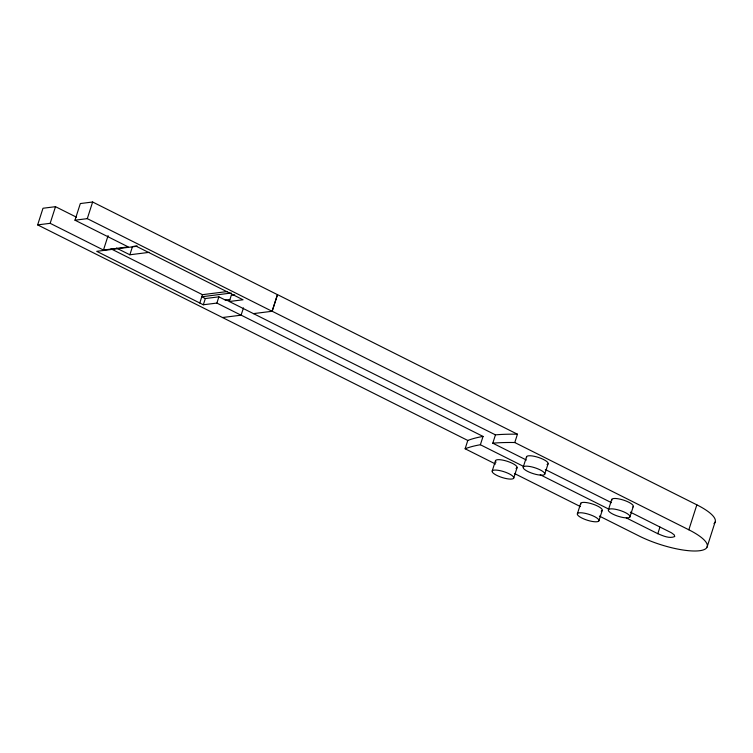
<?xml version="1.0" encoding="UTF-8"?>
<svg xmlns="http://www.w3.org/2000/svg" width="753" height="753" viewBox="0 0 753 753"><rect width="100%" height="100%" fill="white"/><g stroke="black" fill="none" stroke-linecap="round" stroke-linejoin="round"><path stroke-width="1.13" d="M707.095 547.055L715.341 521.255A45.359 12.199 17.8 0 0 712.122 514.967L710.841 513.753A45.359 12.199 17.8 0 0 705.853 509.979L703.839 508.699A45.359 12.199 17.8 0 0 696.845 504.839L277.528 294.63L272.191 311.262L253.46 313.625M467.792 440.458L465.128 448.779L465.891 448.477A226.785 60.984 17.8 0 1 478.748 445.032L480.376 444.75L483.05 436.429L481.421 436.712A226.785 60.984 17.8 0 0 468.564 440.157L467.792 440.458L37.65 224.893L42.996 208.252L55.506 206.68L76.401 217.156M37.65 224.893L50.159 223.321L55.506 206.68M74.98 220.196L80.326 203.555L92.638 202.002L277.424 294.639L272.078 311.281L87.292 218.643L74.98 220.196L128.283 246.918L103.462 250.043L50.159 223.321M87.292 218.643L92.638 202.002M103.462 250.043L108.093 235.623M116.489 248.076L129.855 254.778L132.528 246.466M199.78 302.998L202.453 294.677L227.415 291.533M234.738 294.837L231.303 295.27L229.298 301.511L243.05 299.779L136.444 246.335L96.723 251.333L203.329 304.777L205.334 298.536L218.888 296.833L225.288 300.033L229.778 301.153M203.329 304.777L216.883 303.073L218.888 296.833M243.501 307.892L241.054 315.187L216.883 303.073M492.791 443.188L495.455 434.867L497.328 434.707A226.785 60.984 17.8 0 1 516.012 434.18L517.443 434.208L514.77 442.529L513.339 442.5A226.785 60.984 17.8 0 0 494.655 443.028L492.791 443.188L526.385 460.027M492.208 470.964L495.549 460.563M513.678 478.193A11.342 3.05 17.8 0 0 498.872 470.418A11.342 3.05 17.8 0 0 496.283 475.124A11.342 3.05 17.8 0 0 513.678 478.193L517.019 467.792M523.241 467.058L526.582 456.657M544.701 474.286A11.342 3.05 17.8 0 0 529.905 466.512A11.342 3.05 17.8 0 0 527.307 471.218A11.342 3.05 17.8 0 0 544.701 474.286L548.043 463.886M577.41 513.678L580.742 503.277M598.87 520.897A11.342 3.05 17.8 0 0 584.064 513.122A11.342 3.05 17.8 0 0 581.476 517.838A11.342 3.05 17.8 0 0 598.87 520.897L602.212 510.506M608.433 509.772L611.775 499.371M629.894 516.991A11.342 3.05 17.8 0 0 615.097 509.216A11.342 3.05 17.8 0 0 612.5 513.932A11.342 3.05 17.8 0 0 629.894 516.991L633.235 506.6M630.327 512.134L671.535 532.842L674.255 534.903L674.744 536.531C669.389 538.932 662.969 535.788 657.811 533.698L659.929 527.091M599.35 516.069L639.193 536.042A45.359 12.199 17.8 0 0 699.546 550.735A45.359 12.199 17.8 0 0 688.835 529.792L696.845 504.839M133.667 246.316L137.093 245.883M129.855 254.778L149.273 252.34M231.284 293.039L201.785 296.757L205.334 298.536M225.288 300.033L229.797 299.468M222.436 317.531L241.167 315.168L483.05 436.429M272.191 311.262L517.443 434.208M514.77 442.529L688.835 529.792M229.298 301.511L495.455 434.867M110.964 248.81L202.453 294.677M545.285 469.505L611.427 502.665M480.376 444.75L523.42 466.333M540.221 474.748L608.462 508.962M626.308 517.913L657.811 533.698M465.128 448.779L495.53 464.027M514.412 473.486L580.469 506.609M611.831 500.387A11.342 3.05 17.8 0 1 623.155 499.992A11.342 3.05 17.8 0 1 632.868 506.976M526.639 457.673A11.342 3.05 17.8 0 1 538.809 457.551A11.342 3.05 17.8 0 1 547.055 464.554M496.039 462.191A11.342 3.05 17.8 0 1 506.929 461.184A11.342 3.05 17.8 0 1 516.031 468.46M580.808 504.294A11.342 3.05 17.8 0 1 592.969 504.171A11.342 3.05 17.8 0 1 601.223 511.165M715.115 522.102A45.359 12.199 17.8 0 1 713.995 523.561"/></g></svg>
